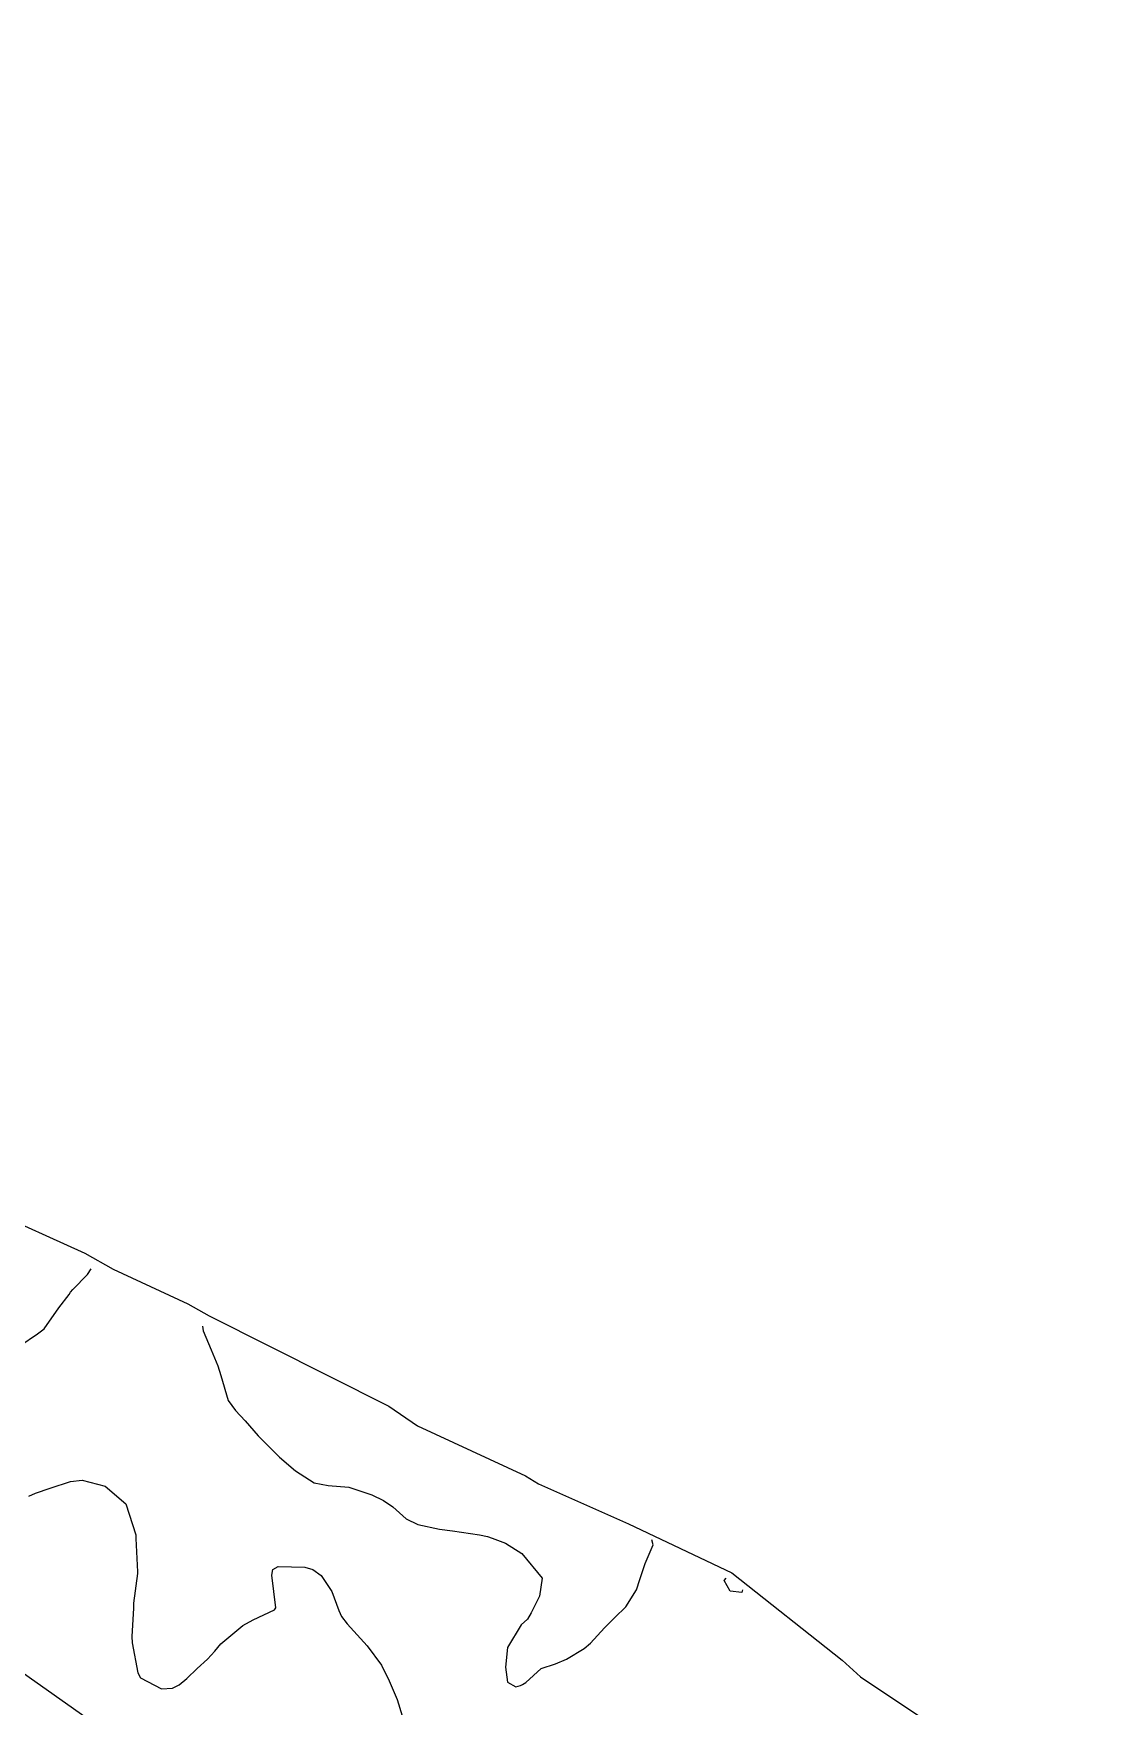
# Model space of a CAD drawing. Header units: metres. Extents: x 307586 to 320046, y 7427249 to 7434250.
# Drawn here: x 316777.2 to 316838.2, y 7433083.5 to 7433179.7 of the extents above; entities that cross this region are included whole.
import ezdxf

# ---------------------------------------------------------------- set-up
doc = ezdxf.new("R2010")
doc.units = ezdxf.units.M
doc.header["$MEASUREMENT"] = 0
for name, color, linetype in [('Area', 45, 'Continuous'), ('Curvas de Nivel 1m', 11, 'Continuous'), ('Curvas de Nivel 5m', 15, 'Continuous'), ('Vias Primárias', 230, 'Continuous')]:
    doc.layers.add(name, color=color, linetype=linetype)

msp = doc.modelspace()

# ---------------------------------------------------------------- linework, layer by layer
at = {"layer": 'Area'}
msp.add_polyline3d([(316774.598, 7433112.039, 734.711), (316780.124, 7433109.551, 734.441), (316781.751, 7433108.632, 734.191), (316786.04, 7433106.648, 734.571), (316787.267, 7433105.945, 734.512), (316797.597, 7433100.754, 734.003), (316799.247, 7433099.629, 734.022), (316805.441, 7433096.747, 734.092), (316806.196, 7433096.298, 734.861), (316811.366, 7433093.982, 739.51), (316817.317, 7433091.177, 742.273), (316823.642, 7433086.147, 745.846), (316824.705, 7433085.183, 738.476), (316838.158, 7433076.198, 743.805)], dxfattribs=at)
at = {"layer": 'Curvas de Nivel 1m', "elevation": 734, "flags": 128}
for points in [[(316776.379, 7433104.224), (316777.39, 7433104.907), (316777.786, 7433105.204), (316778.627, 7433106.413), (316779.206, 7433107.183), (316779.29, 7433107.307), (316779.417, 7433107.459), (316780.274, 7433108.333), (316780.483, 7433108.65)], [(316786.883, 7433105.35), (316786.924, 7433105.095), (316787.382, 7433104.005), (316787.761, 7433103.084), (316787.926, 7433102.521), (316788.357, 7433101.075), (316788.768, 7433100.5), (316789.331, 7433099.906), (316790.078, 7433099.052), (316791.311, 7433097.822), (316792.228, 7433097.031), (316793.293, 7433096.338), (316794.107, 7433096.192), (316795.29, 7433096.102), (316796.611, 7433095.648), (316797.278, 7433095.332), (316797.821, 7433094.962), (316798.59, 7433094.274), (316799.263, 7433093.945), (316800.503, 7433093.685), (316801.26, 7433093.587), (316802.796, 7433093.366), (316803.256, 7433093.252), (316803.531, 7433093.171), (316804.302, 7433092.884), (316805.244, 7433092.277), (316806.41, 7433090.858), (316806.244, 7433089.828), (316805.781, 7433088.864), (316805.553, 7433088.513), (316805.196, 7433088.181), (316804.415, 7433086.882), (316804.304, 7433085.745), (316804.419, 7433084.881), (316804.884, 7433084.608), (316805.151, 7433084.691), (316805.274, 7433084.747), (316805.46, 7433084.867), (316806.352, 7433085.671), (316807.169, 7433085.932), (316807.812, 7433086.202), (316808.816, 7433086.826), (316809.186, 7433087.131), (316809.998, 7433088.009), (316810.803, 7433088.804), (316811.01, 7433088.997), (316811.207, 7433089.211), (316811.82, 7433090.191), (316812.018, 7433090.792), (316812.321, 7433091.705), (316812.795, 7433092.785), (316812.713, 7433093.06)]]:
    msp.add_lwpolyline(points, dxfattribs=at)
at = {"layer": 'Curvas de Nivel 5m', "elevation": 735, "flags": 128}
for points in [[(316776.903, 7433095.587), (316777.278, 7433095.751), (316778.128, 7433096.04), (316779.292, 7433096.422), (316779.969, 7433096.497), (316781.288, 7433096.163), (316782.477, 7433095.148), (316783.046, 7433093.351), (316783.055, 7433093.142), (316783.144, 7433091.221), (316783.139, 7433091.141), (316782.916, 7433089.433), (316782.905, 7433089.143), (316782.821, 7433087.51), (316782.83, 7433087.144), (316783.157, 7433085.411), (316783.309, 7433085.138), (316784.53, 7433084.503), (316785.147, 7433084.532), (316785.533, 7433084.722), (316785.973, 7433085.102), (316786.581, 7433085.676), (316787.17, 7433086.21), (316787.587, 7433086.674), (316787.941, 7433087.079), (316789.194, 7433088.141), (316789.783, 7433088.468), (316791.009, 7433089.042), (316791.087, 7433089.159), (316790.856, 7433091.044), (316790.917, 7433091.354), (316791.23, 7433091.534), (316792.754, 7433091.501), (316793.228, 7433091.37), (316793.698, 7433091.013), (316794.318, 7433090.107), (316794.722, 7433088.997), (316794.871, 7433088.666), (316795.195, 7433088.23), (316796.34, 7433086.978), (316797.166, 7433085.857), (316797.615, 7433084.963), (316798.069, 7433083.883), (316798.348, 7433082.952)], [(316817.923, 7433090.19), (316817.887, 7433090.049), (316817.217, 7433090.119), (316816.867, 7433090.734), (316816.983, 7433090.86)]]:
    msp.add_lwpolyline(points, dxfattribs=at)
at = {"layer": 'Vias Primárias', "elevation": 734.414}
msp.add_lwpolyline([(316352.56, 7433166.639), (316378.58, 7433170.981), (316402.939, 7433174.361), (316426.989, 7433176.921), (316453.641, 7433178.83), (316484.063, 7433179.7), (316511.583, 7433178.659), (316523.933, 7433177.843), (316543.984, 7433174.573), (316569.571, 7433169.66), (316602.954, 7433162.825), (316632.982, 7433155.875), (316655.098, 7433150.186), (316679.483, 7433141.311), (316692.672, 7433135.854), (316709.555, 7433127.6), (316724.616, 7433119.381), (316736.772, 7433112.026), (316749.712, 7433103.798), (316769.904, 7433090.117), (316785.338, 7433079.212), (316813.392, 7433057.447)], dxfattribs=at)
msp.add_lwpolyline([(316352.56, 7433166.639), (316378.58, 7433170.981), (316402.939, 7433174.361), (316426.989, 7433176.921), (316453.641, 7433178.83), (316484.063, 7433179.7), (316511.583, 7433178.659), (316523.933, 7433177.843), (316543.984, 7433174.573), (316569.571, 7433169.66), (316602.954, 7433162.825), (316632.982, 7433155.875), (316655.098, 7433150.186), (316679.483, 7433141.311), (316692.672, 7433135.854), (316709.555, 7433127.6), (316724.616, 7433119.381), (316736.772, 7433112.026), (316749.712, 7433103.798), (316769.904, 7433090.117), (316785.338, 7433079.212), (316813.392, 7433057.447)], dxfattribs=at)

doc.saveas('drawing.dxf')
